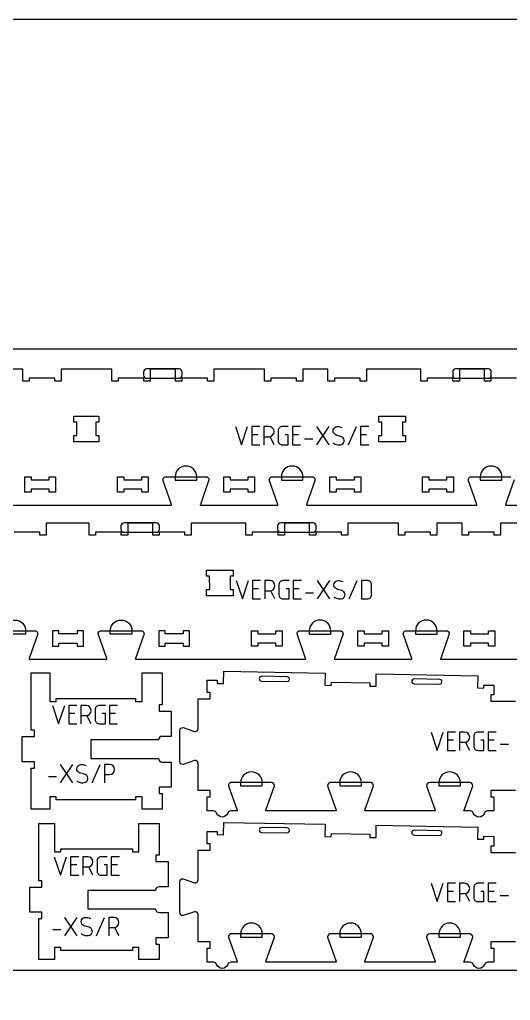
# Model space of a CAD drawing. Extents: x 0 to 4485, y 0 to 14364.
# Drawn here: x 1200 to 2165, y 9259 to 11187 of the extents above; entities that cross this region are included whole.
import ezdxf

# ---------------------------------------------------------------- set-up
doc = ezdxf.new("R2010")
doc.units = 0
for name, color, linetype in [('0_SHEET_SPRUCEPLY_2440X122', 1, 'CONTINUOUS'), ('1_ANYTOOL_1MMDEEP_LABELS_S', 2, 'CONTINUOUS'), ('3_ANYTOOL_CUTTHROUGH_INSID', 4, 'CONTINUOUS'), ('4_ANYTOOL_CUTTHROUGH_OUTSI', 5, 'CONTINUOUS'), ('5_ANYTOOL_HALF_MILL_9MM_IN', 3, 'CONTINUOUS'), ('DONOTCUT', 7, 'CONTINUOUS')]:
    doc.layers.add(name, color=color, linetype=linetype)

msp = doc.modelspace()

# ---------------------------------------------------------------- linework, layer by layer
at = {"layer": '0_SHEET_SPRUCEPLY_2440X122'}
msp.add_lwpolyline([(371.7, 10538.9), (371.7, 9318.9), (2811.7, 9318.9), (2811.7, 10538.9)], close=True, dxfattribs=at)
at = {"layer": '1_ANYTOOL_1MMDEEP_LABELS_S', "color": 2}
for points in [[(1624.3, 10387.1), (1636.3, 10351.1), (1648.3, 10387.1)], [(1672.3, 10387.1), (1656.3, 10387.1), (1656.3, 10351.1), (1672.3, 10351.1)], [(1668.3, 10371.1), (1656.3, 10371.1)], [(1752.3, 10387.1), (1736.3, 10387.1), (1736.3, 10351.1), (1752.3, 10351.1)], [(1748.3, 10371.1), (1736.3, 10371.1)], [(1784.3, 10351.1), (1808.3, 10387.1)], [(1808.3, 10351.1), (1784.3, 10387.1)], [(1846.3, 10351.1), (1862.3, 10387.1)], [(1886.3, 10387.1), (1870.3, 10387.1), (1870.3, 10351.1), (1886.3, 10351.1)], [(1882.3, 10371.1), (1870.3, 10371.1)], [(1700.3, 10351.1), (1692.3, 10367.2)], [(1760.3, 10363.1), (1776.3, 10363.1)], [(1625.9, 10084.3), (1637.9, 10048.3), (1649.9, 10084.3)], [(1673.9, 10084.3), (1657.9, 10084.3), (1657.9, 10048.3), (1673.9, 10048.3)], [(1753.9, 10084.3), (1737.9, 10084.3), (1737.9, 10048.3), (1753.9, 10048.3)], [(1809.9, 10048.3), (1785.9, 10084.3)], [(1785.9, 10048.3), (1809.9, 10084.3)], [(1847.9, 10048.3), (1863.9, 10084.3)], [(1669.9, 10068.3), (1657.9, 10068.3)], [(1701.9, 10048.3), (1693.8, 10064.5)], [(1749.9, 10068.3), (1737.9, 10068.3)], [(1761.9, 10060.3), (1777.9, 10060.3)], [(1264.5, 9839), (1276.5, 9803), (1288.5, 9839)], [(1312.5, 9839), (1296.5, 9839), (1296.5, 9803), (1312.5, 9803)], [(1392.5, 9839), (1376.5, 9839), (1376.5, 9803), (1392.5, 9803)], [(1308.5, 9823), (1296.5, 9823)], [(1340.5, 9803), (1332.4, 9819.2)], [(1388.5, 9823), (1376.5, 9823)], [(2009, 9786.6), (2021, 9750.6), (2033, 9786.6)], [(2057, 9786.6), (2041, 9786.6), (2041, 9750.6), (2057, 9750.6)], [(2137, 9786.6), (2121, 9786.6), (2121, 9750.6), (2137, 9750.6)], [(2053, 9770.6), (2041, 9770.6)], [(2085, 9750.6), (2076.9, 9766.8)], [(2133, 9770.6), (2121, 9770.6)], [(2145, 9762.6), (2161, 9762.6)], [(1304.5, 9687), (1280.5, 9723)], [(1280.5, 9687), (1304.5, 9723)], [(1342.5, 9687), (1358.5, 9723)], [(1256.5, 9699), (1272.5, 9699)], [(1268.1, 9541.4), (1280.1, 9505.4), (1292.1, 9541.4)], [(1316.1, 9541.4), (1300.1, 9541.4), (1300.1, 9505.4), (1316.1, 9505.4)], [(1312.1, 9525.4), (1300.1, 9525.4)], [(1396.1, 9541.4), (1380.1, 9541.4), (1380.1, 9505.4), (1396.1, 9505.4)], [(1392.1, 9525.4), (1380.1, 9525.4)], [(1344.1, 9505.4), (1336, 9521.6)], [(2009, 9489.3), (2021, 9453.3), (2033, 9489.3)], [(2057, 9489.3), (2041, 9489.3), (2041, 9453.3), (2057, 9453.3)], [(2137, 9489.3), (2121, 9489.3), (2121, 9453.3), (2137, 9453.3)], [(2053, 9473.3), (2041, 9473.3)], [(2085, 9453.3), (2076.9, 9469.5)], [(2133, 9473.3), (2121, 9473.3)], [(2145, 9465.3), (2161, 9465.3)], [(1313.1, 9386.4), (1289.1, 9422.4)], [(1289.1, 9386.4), (1313.1, 9422.4)], [(1351.1, 9386.4), (1367.1, 9422.4)], [(1265.1, 9398.4), (1281.1, 9398.4)], [(1395.1, 9386.4), (1387, 9402.6)]]:
    msp.add_lwpolyline(points, dxfattribs=at)
for points in [[(1680.3, 10367.1), (1690.3, 10367.1, 1), (1690.3, 10387.1), (1680.3, 10387.1), (1680.3, 10351.1)], [(1728.3, 10387.1), (1716.3, 10387.1, 0.414214), (1708.3, 10379.1), (1708.3, 10359.1, 0.414214), (1716.3, 10351.1), (1728.3, 10351.1), (1728.3, 10371.1), (1722.3, 10371.1)], [(1816.3, 10355.1, 0.136555), (1825.6, 10351.2, 0.071716), (1830.8, 10351.3, 0.133522), (1835.4, 10353.4, 0.344001), (1837.4, 10362.8, 0.153745), (1833.9, 10366.5, 0.071568), (1829.2, 10368.4, -0.00912), (1824.1, 10369.6, -0.090615), (1819.5, 10371.8, -0.340346), (1816.7, 10381.2, -0.284273), (1824.4, 10387.1, -0.092596), (1829.4, 10386.6, -0.017533), (1834.3, 10385.1)], [(1681.9, 10064.3), (1691.9, 10064.3, 1), (1691.9, 10084.3), (1681.9, 10084.3), (1681.9, 10048.3)], [(1729.9, 10084.3), (1717.9, 10084.3, 0.414214), (1709.9, 10076.3), (1709.9, 10056.3, 0.414214), (1717.9, 10048.3), (1729.9, 10048.3), (1729.9, 10068.3), (1723.9, 10068.3)], [(1817.9, 10052.3, 0.136555), (1827.2, 10048.5, 0.071716), (1832.3, 10048.6, 0.133522), (1837, 10050.7, 0.344001), (1839, 10060.1, 0.153745), (1835.5, 10063.8, 0.071568), (1830.8, 10065.6, -0.00912), (1825.7, 10066.9, -0.090615), (1821.1, 10069.1, -0.340346), (1818.3, 10078.5, -0.284273), (1826, 10084.3, -0.092596), (1831, 10083.9, -0.017533), (1835.9, 10082.3)], [(1320.5, 9819), (1330.5, 9819, 1), (1330.5, 9839), (1320.5, 9839), (1320.5, 9803)], [(1368.5, 9839), (1356.5, 9839, 0.414214), (1348.5, 9831), (1348.5, 9811, 0.414214), (1356.5, 9803), (1368.5, 9803), (1368.5, 9823), (1362.5, 9823)], [(2065, 9766.6), (2075, 9766.6, 1), (2075, 9786.6), (2065, 9786.6), (2065, 9750.6)], [(2113, 9786.6), (2101, 9786.6, 0.414214), (2093, 9778.6), (2093, 9758.6, 0.414214), (2101, 9750.6), (2113, 9750.6), (2113, 9770.6), (2107, 9770.6)], [(1312.5, 9691, 0.136555), (1321.7, 9687.1, 0.071716), (1326.9, 9687.2, 0.133522), (1331.5, 9689.4, 0.344001), (1333.5, 9698.8, 0.153745), (1330.1, 9702.5, 0.071568), (1325.3, 9704.3, -0.00912), (1320.2, 9705.6, -0.090615), (1315.6, 9707.8, -0.340346), (1312.8, 9717.2, -0.284273), (1320.5, 9723, -0.092596), (1325.5, 9722.6, -0.017533), (1330.5, 9721)], [(1366.5, 9703), (1376.5, 9703, 1), (1376.5, 9723), (1366.5, 9723), (1366.5, 9687)], [(1324.1, 9521.4), (1334.1, 9521.4, 1), (1334.1, 9541.4), (1324.1, 9541.4), (1324.1, 9505.4)], [(1372.1, 9541.4), (1360.1, 9541.4, 0.414214), (1352.1, 9533.4), (1352.1, 9513.4, 0.414214), (1360.1, 9505.4), (1372.1, 9505.4), (1372.1, 9525.4), (1366.1, 9525.4)], [(2065, 9469.3), (2075, 9469.3, 1), (2075, 9489.3), (2065, 9489.3), (2065, 9453.3)], [(2113, 9489.3), (2101, 9489.3, 0.414214), (2093, 9481.3), (2093, 9461.3, 0.414214), (2101, 9453.3), (2113, 9453.3), (2113, 9473.3), (2107, 9473.3)], [(1321.1, 9390.4, 0.136555), (1330.4, 9386.6, 0.071716), (1335.5, 9386.7, 0.133522), (1340.1, 9388.8, 0.344001), (1342.2, 9398.2, 0.153745), (1338.7, 9401.9, 0.071568), (1334, 9403.7, -0.00912), (1328.8, 9405, -0.090615), (1324.3, 9407.2, -0.340346), (1321.5, 9416.6, -0.284273), (1329.2, 9422.4, -0.092596), (1334.2, 9422, -0.017533), (1339.1, 9420.4)], [(1375.1, 9402.4), (1385.1, 9402.4, 1), (1385.1, 9422.4), (1375.1, 9422.4), (1375.1, 9386.4)]]:
    msp.add_lwpolyline(points, format="xyb", dxfattribs=at)
msp.add_lwpolyline([(1883.9, 10084.3), (1871.9, 10084.3), (1871.9, 10048.3), (1883.9, 10048.3, 0.414214), (1891.9, 10056.3), (1891.9, 10076.3, 0.414214)], format="xyb", close=True, dxfattribs=at)
at = {"layer": '3_ANYTOOL_CUTTHROUGH_INSID'}
for points in [[(1355.6, 10357), (1306.3, 10357), (1306.3, 10369.5), (1312.3, 10369.5), (1312.2, 10396), (1306.2, 10396), (1306.2, 10407.5), (1355.9, 10407.5), (1355.9, 10396), (1349.9, 10396), (1349.9, 10369.5), (1355.9, 10369.5), (1355.9, 10357)], [(1958.6, 10357), (1906.4, 10357), (1906.4, 10369.5), (1912.4, 10369.5), (1912.3, 10396), (1906.3, 10396), (1906.3, 10407.5), (1958.9, 10407.5), (1958.9, 10396), (1952.9, 10396), (1952.9, 10369.5), (1958.9, 10369.5), (1958.9, 10357)], [(1258, 10264), (1222.5, 10264), (1222.5, 10258), (1210, 10258), (1210, 10288.5), (1222.5, 10288.5), (1222.5, 10282.5), (1258, 10282.5), (1258, 10288.5), (1270.5, 10288.5), (1270.5, 10258), (1258, 10258)], [(1440.3, 10264), (1404.8, 10264), (1404.8, 10258), (1392.3, 10258), (1392.3, 10288.5), (1404.8, 10288.5), (1404.8, 10282.5), (1440.3, 10282.5), (1440.3, 10288.5), (1452.8, 10288.5), (1452.8, 10258), (1440.3, 10258)], [(1649.2, 10264), (1613.7, 10264), (1613.7, 10258), (1601.2, 10258), (1601.2, 10288.5), (1613.7, 10288.5), (1613.7, 10282.5), (1649.2, 10282.5), (1649.2, 10288.5), (1661.7, 10288.5), (1661.7, 10258), (1649.2, 10258)], [(1858.1, 10264), (1822.6, 10264), (1822.6, 10258), (1810.1, 10258), (1810.1, 10288.5), (1822.6, 10288.5), (1822.6, 10282.5), (1858.1, 10282.5), (1858.1, 10288.5), (1870.6, 10288.5), (1870.6, 10258), (1858.1, 10258)], [(2040.3, 10264), (2004.8, 10264), (2004.8, 10258), (1992.3, 10258), (1992.3, 10288.5), (2004.8, 10288.5), (2004.8, 10282.5), (2040.3, 10282.5), (2040.3, 10288.5), (2052.8, 10288.5), (2052.8, 10258), (2040.3, 10258)], [(1573.7, 10066.8), (1573.6, 10093.3), (1567.6, 10093.3), (1567.6, 10104.8), (1619.6, 10104.8), (1619.6, 10093.3), (1613.6, 10093.3), (1613.6, 10066.8), (1619.6, 10066.8), (1619.6, 10054.3), (1567.7, 10054.3), (1567.7, 10066.8)], [(1277.3, 9961.3), (1312.8, 9961.3), (1312.8, 9955.3), (1325.3, 9955.3), (1325.3, 9985.8), (1312.8, 9985.8), (1312.8, 9979.8), (1277.3, 9979.8), (1277.3, 9985.8), (1264.8, 9985.8), (1264.8, 9955.3), (1277.3, 9955.3)], [(1486.2, 9961.3), (1521.7, 9961.3), (1521.7, 9955.3), (1534.2, 9955.3), (1534.2, 9985.8), (1521.7, 9985.8), (1521.7, 9979.8), (1486.2, 9979.8), (1486.2, 9985.8), (1473.7, 9985.8), (1473.7, 9955.3), (1486.2, 9955.3)], [(1703.9, 9961.3), (1668.4, 9961.3), (1668.4, 9955.3), (1655.9, 9955.3), (1655.9, 9985.8), (1668.4, 9985.8), (1668.4, 9979.8), (1703.9, 9979.8), (1703.9, 9985.8), (1716.4, 9985.8), (1716.4, 9955.3), (1703.9, 9955.3)], [(1912.8, 9961.3), (1877.3, 9961.3), (1877.3, 9955.3), (1864.8, 9955.3), (1864.8, 9985.8), (1877.3, 9985.8), (1877.3, 9979.8), (1912.8, 9979.8), (1912.8, 9985.8), (1925.3, 9985.8), (1925.3, 9955.3), (1912.8, 9955.3)], [(2121.7, 9961.3), (2086.2, 9961.3), (2086.2, 9955.3), (2073.7, 9955.3), (2073.7, 9985.8), (2086.2, 9985.8), (2086.2, 9979.8), (2121.7, 9979.8), (2121.7, 9985.8), (2134.2, 9985.8), (2134.2, 9955.3), (2121.7, 9955.3)]]:
    msp.add_lwpolyline(points, close=True, dxfattribs=at)
for points in [[(1725.8, 9895.4), (1675.8, 9896.3, 1), (1675.7, 9886.8), (1725.6, 9885.9, 1)], [(2025.8, 9890.2), (1975.8, 9891, 1), (1975.6, 9881.5), (2025.6, 9880.7, 1)], [(1725.8, 9598.1), (1675.8, 9598.9, 1), (1675.7, 9589.4), (1725.6, 9588.6, 1)], [(2025.8, 9592.8), (1975.8, 9593.7, 1), (1975.6, 9584.2), (2025.6, 9583.3, 1)]]:
    msp.add_lwpolyline(points, format="xyb", close=True, dxfattribs=at)
at = {"layer": '4_ANYTOOL_CUTTHROUGH_OUTSI'}
for points in [[(2177.1, 10482), (2126.6, 10482), (2126.6, 10476), (2114.1, 10476), (2114.1, 10476.2), (2114.1, 10500), (2064.6, 10500), (2064.6, 10476.2), (2064.6, 10476), (2052.1, 10476), (2052.1, 10482), (2001.6, 10482), (2001.6, 10476), (1989.1, 10476), (1989.1, 10476.2), (1989.1, 10500), (1931.3, 10500), (1881.8, 10500), (1881.8, 10476.2), (1881.8, 10476), (1869.3, 10476), (1869.3, 10476.2), (1869.3, 10482), (1818.8, 10482), (1818.8, 10476.2), (1818.8, 10476), (1806.3, 10476), (1806.3, 10476.2), (1806.3, 10500), (1756.8, 10500), (1756.8, 10476), (1744.3, 10476), (1744.3, 10476.2), (1744.3, 10482), (1693.8, 10482), (1693.8, 10476), (1681.3, 10476), (1681.3, 10476.2), (1681.3, 10500), (1581.8, 10500), (1581.8, 10476.2), (1581.8, 10476), (1569.3, 10476), (1569.3, 10482), (1518.8, 10482), (1518.8, 10476), (1506.3, 10476), (1506.3, 10476.2), (1506.3, 10500), (1456.8, 10500), (1456.8, 10476), (1444.3, 10476), (1444.3, 10482), (1393.8, 10482), (1393.8, 10476.2), (1393.8, 10476), (1381.3, 10476), (1381.3, 10476.2), (1381.3, 10500), (1281.7, 10500), (1281.7, 10476.2), (1281.7, 10476), (1269.2, 10476), (1269.2, 10482), (1218.7, 10482), (1218.7, 10476.2), (1218.7, 10476), (1206.2, 10476), (1206.2, 10476.2), (1206.2, 10500), (1156.7, 10500)], [(2195, 10197.3), (2145.5, 10197.3), (2145.5, 10173.5), (2145.5, 10173.3), (2133, 10173.3), (2133, 10173.5), (2133, 10179.3), (2082.5, 10179.3), (2082.5, 10173.3), (2070, 10173.3), (2070, 10173.5), (2070, 10197.3), (2020.5, 10197.3), (2020.5, 10173.5), (2020.5, 10173.3), (2008, 10173.3), (2008, 10173.5), (2008, 10179.3), (1957.5, 10179.3), (1957.5, 10173.3), (1945, 10173.3), (1945, 10173.5), (1945, 10197.3), (1845.5, 10197.3), (1845.5, 10173.3), (1833, 10173.3), (1833, 10179.3), (1782.5, 10179.3), (1782.5, 10173.3), (1770, 10173.3), (1770, 10173.5), (1770, 10197.3), (1720.5, 10197.3), (1720.5, 10173.5), (1720.5, 10173.3), (1708, 10173.3), (1708, 10179.3), (1657.5, 10179.3), (1657.5, 10173.3), (1645, 10173.3), (1645, 10173.5), (1645, 10197.3), (1595.2, 10197.3), (1537.4, 10197.3), (1537.4, 10173.5), (1537.4, 10173.3), (1524.9, 10173.3), (1524.9, 10179.3), (1474.4, 10179.3), (1474.4, 10173.5), (1474.4, 10173.3), (1461.9, 10173.3), (1461.9, 10173.5), (1461.9, 10197.3), (1412.4, 10197.3), (1412.4, 10173.3), (1399.9, 10173.3), (1399.9, 10179.3), (1349.4, 10179.3), (1349.4, 10173.5), (1349.4, 10173.3), (1336.9, 10173.3), (1336.9, 10173.5), (1336.9, 10197.3), (1252.4, 10197.3), (1252.4, 10173.5), (1252.4, 10173.3), (1239.9, 10173.3), (1239.9, 10179.3), (1189.4, 10179.3)]]:
    msp.add_lwpolyline(points, dxfattribs=at)
for points in [[(1163.9, 10232.5), (1331.2, 10232.5), (1498.8, 10232.5), (1498.8, 10232.5, 0.061485), (1498.6, 10233.9), (1481.7, 10282.1), (1481.7, 10282.2), (1481.7, 10282.2), (1481.7, 10282.2, -0.414214), (1488, 10288.5), (1566, 10288.5), (1566.1, 10288.5), (1566.3, 10288.5), (1566.4, 10288.5), (1566.6, 10288.4), (1566.7, 10288.4), (1566.9, 10288.4), (1567, 10288.4), (1567.2, 10288.4), (1567.3, 10288.3), (1567.5, 10288.3), (1567.6, 10288.3), (1567.8, 10288.2), (1567.9, 10288.2), (1568.1, 10288.1), (1568.2, 10288.1), (1568.3, 10288), (1568.5, 10287.9), (1568.6, 10287.9), (1568.8, 10287.8), (1568.9, 10287.7), (1569, 10287.7), (1569.2, 10287.6), (1569.3, 10287.5), (1569.4, 10287.4), (1569.6, 10287.3), (1569.7, 10287.2), (1569.8, 10287.1), (1569.9, 10287.1), (1570, 10287), (1570.2, 10286.9), (1570.3, 10286.8), (1570.4, 10286.6, -0.198912), (1572.2, 10282.2), (1572.2, 10282.2), (1572.2, 10282.1), (1555.3, 10233.9), (1555.3, 10233.9, 0.061485), (1555.1, 10232.5), (1707.8, 10232.5, 0.061485), (1707.5, 10233.9), (1690.6, 10282.1), (1690.6, 10282.2), (1690.6, 10282.2), (1690.6, 10282.2, -0.414214), (1696.9, 10288.5), (1774.9, 10288.5), (1775, 10288.5), (1775.2, 10288.5), (1775.3, 10288.5), (1775.5, 10288.4), (1775.6, 10288.4), (1775.8, 10288.4), (1775.9, 10288.4), (1776.1, 10288.4), (1776.2, 10288.3), (1776.4, 10288.3), (1776.5, 10288.3), (1776.7, 10288.2), (1776.8, 10288.2), (1777, 10288.1), (1777.1, 10288.1), (1777.3, 10288), (1777.4, 10287.9), (1777.5, 10287.9), (1777.7, 10287.8), (1777.8, 10287.7), (1777.9, 10287.7), (1778.1, 10287.6), (1778.2, 10287.5), (1778.3, 10287.4), (1778.5, 10287.3), (1778.6, 10287.2), (1778.7, 10287.1), (1778.8, 10287.1), (1778.9, 10287), (1779.1, 10286.9), (1779.2, 10286.8), (1779.3, 10286.6, -0.198912), (1781.1, 10282.2), (1781.1, 10282.2), (1781.1, 10282.1), (1764.2, 10233.9), (1764.2, 10233.9, 0.061485), (1764, 10232.5), (1931.3, 10232.5), (2098.9, 10232.5), (2098.9, 10232.5, 0.061485), (2098.7, 10233.9), (2081.8, 10282.1), (2081.8, 10282.2), (2081.8, 10282.2), (2081.8, 10282.2, -0.414214), (2088, 10288.5), (2166, 10288.5)], [(2172.3, 10282.1), (2155.4, 10233.9), (2155.4, 10233.9, 0.061485), (2155.1, 10232.5), (2307.8, 10232.5, 0.061485)], [(1151.6, 9985.8), (1229.6, 9985.8, -0.414214), (1235.8, 9979.5), (1235.8, 9979.5), (1235.8, 9979.4), (1218.9, 9931.2), (1218.9, 9931.2, 0.061485), (1218.7, 9929.8), (1371.4, 9929.8, 0.061485), (1371.1, 9931.2), (1354.2, 9979.4), (1354.2, 9979.5), (1354.2, 9979.5), (1354.2, 9979.5, -0.198912), (1356, 9983.9), (1356.2, 9984), (1356.3, 9984.1), (1356.4, 9984.2), (1356.5, 9984.3), (1356.6, 9984.4), (1356.7, 9984.5), (1356.9, 9984.6), (1357, 9984.7), (1357.1, 9984.8), (1357.2, 9984.9), (1357.4, 9984.9), (1357.5, 9985), (1357.6, 9985.1), (1357.8, 9985.2), (1357.9, 9985.2), (1358.1, 9985.3), (1358.2, 9985.3), (1358.4, 9985.4), (1358.5, 9985.4), (1358.7, 9985.5), (1358.8, 9985.5), (1359, 9985.6), (1359.1, 9985.6), (1359.3, 9985.6), (1359.4, 9985.7), (1359.6, 9985.7), (1359.7, 9985.7), (1359.9, 9985.7), (1360, 9985.7), (1360.2, 9985.8), (1360.3, 9985.8), (1360.5, 9985.8), (1438.5, 9985.8, -0.414214), (1444.7, 9979.5), (1444.7, 9979.5), (1444.7, 9979.4), (1427.8, 9931.2), (1427.8, 9931.2, 0.061485), (1427.6, 9929.8), (1594.9, 9929.8), (1595.2, 9929.8), (1762.5, 9929.8), (1762.5, 9929.8, 0.061485), (1762.3, 9931.2), (1745.4, 9979.4), (1745.4, 9979.5), (1745.4, 9979.5), (1745.4, 9979.5, -0.414214), (1751.6, 9985.8), (1829.6, 9985.8), (1829.8, 9985.8), (1829.9, 9985.8), (1830.1, 9985.7), (1830.2, 9985.7), (1830.4, 9985.7), (1830.5, 9985.7), (1830.7, 9985.7), (1830.9, 9985.6), (1831, 9985.6), (1831.2, 9985.6), (1831.3, 9985.5), (1831.5, 9985.5), (1831.6, 9985.4), (1831.7, 9985.4), (1831.9, 9985.3), (1832, 9985.3), (1832.2, 9985.2), (1832.3, 9985.2), (1832.5, 9985.1), (1832.6, 9985), (1832.7, 9984.9), (1832.9, 9984.9), (1833, 9984.8), (1833.1, 9984.7), (1833.3, 9984.6), (1833.4, 9984.5), (1833.5, 9984.4), (1833.6, 9984.3), (1833.7, 9984.2), (1833.8, 9984.1), (1834, 9984), (1834.1, 9983.9, -0.198912), (1835.9, 9979.5), (1835.9, 9979.5), (1835.9, 9979.4), (1819, 9931.2), (1819, 9931.2, 0.061485), (1818.8, 9929.8), (1971.4, 9929.8, 0.061485), (1971.2, 9931.2), (1954.3, 9979.4), (1954.3, 9979.5), (1954.3, 9979.5), (1954.3, 9979.5, -0.414214), (1960.6, 9985.8), (2038.6, 9985.8), (2038.7, 9985.8), (2038.9, 9985.8), (2039, 9985.7), (2039.2, 9985.7), (2039.3, 9985.7), (2039.5, 9985.7), (2039.6, 9985.7), (2039.8, 9985.6), (2039.9, 9985.6), (2040.1, 9985.6), (2040.2, 9985.5), (2040.4, 9985.5), (2040.5, 9985.4), (2040.7, 9985.4), (2040.8, 9985.3), (2040.9, 9985.3), (2041.1, 9985.2), (2041.2, 9985.2), (2041.4, 9985.1), (2041.5, 9985), (2041.6, 9984.9), (2041.8, 9984.9), (2041.9, 9984.8), (2042, 9984.7), (2042.2, 9984.6), (2042.3, 9984.5), (2042.4, 9984.4), (2042.5, 9984.3), (2042.6, 9984.2), (2042.8, 9984.1), (2042.9, 9984), (2043, 9983.9, -0.198912), (2044.8, 9979.5), (2044.8, 9979.5), (2044.8, 9979.4), (2027.9, 9931.2), (2027.9, 9931.2, 0.061485), (2027.7, 9929.8), (2195, 9929.8)], [(2174.9, 9671.5), (2126.4, 9671.5), (2126.4, 9671.2), (2126.4, 9659.2), (2126.4, 9659), (2132.4, 9659), (2132.4, 9631.5), (2120, 9631.5), (2120, 9631.5, 0.317837), (2114.1, 9627.3, -0.317837), (2103, 9619.5, -0.317837), (2091.9, 9627.3, 0.317837), (2086, 9631.5), (2073.6, 9631.5, -0.061485), (2073.9, 9632.8), (2090.8, 9681.1), (2090.8, 9681.2), (2090.8, 9681.2), (2090.8, 9681.2, 0.198912), (2088.9, 9685.6), (2088.8, 9685.7), (2088.7, 9685.8), (2088.6, 9685.9), (2088.5, 9686), (2088.4, 9686.1), (2088.2, 9686.2), (2088.1, 9686.3), (2088, 9686.4), (2087.9, 9686.5), (2087.7, 9686.6), (2087.6, 9686.6), (2087.5, 9686.7), (2087.3, 9686.8), (2087.2, 9686.9), (2087.1, 9686.9), (2086.9, 9687), (2086.8, 9687), (2086.6, 9687.1), (2086.5, 9687.1), (2086.3, 9687.2), (2086.2, 9687.2), (2086, 9687.3), (2085.9, 9687.3), (2085.7, 9687.3), (2085.6, 9687.4), (2085.4, 9687.4), (2085.3, 9687.4), (2085.1, 9687.4), (2085, 9687.4), (2084.8, 9687.5), (2084.7, 9687.5), (2084.5, 9687.5), (2006.5, 9687.5, 0.414214), (2000.3, 9681.2), (2000.3, 9681.2), (2000.3, 9681.1), (2017.2, 9632.8), (2017.2, 9632.8, -0.061485), (2017.4, 9631.5), (1878.7, 9631.5, -0.061485), (1879, 9632.8), (1895.9, 9681.1), (1895.9, 9681.2), (1895.9, 9681.2), (1895.9, 9681.2, 0.198912), (1894, 9685.6), (1893.9, 9685.7), (1893.8, 9685.8), (1893.7, 9685.9), (1893.6, 9686), (1893.5, 9686.1), (1893.3, 9686.2), (1893.2, 9686.3), (1893.1, 9686.4), (1893, 9686.5), (1892.8, 9686.6), (1892.7, 9686.6), (1892.6, 9686.7), (1892.4, 9686.8), (1892.3, 9686.9), (1892.2, 9686.9), (1892, 9687), (1891.9, 9687), (1891.7, 9687.1), (1891.6, 9687.1), (1891.4, 9687.2), (1891.3, 9687.2), (1891.1, 9687.3), (1891, 9687.3), (1890.8, 9687.3), (1890.7, 9687.4), (1890.5, 9687.4), (1890.4, 9687.4), (1890.2, 9687.4), (1890.1, 9687.4), (1889.9, 9687.5), (1889.8, 9687.5), (1889.6, 9687.5), (1811.6, 9687.5), (1811.5, 9687.5), (1811.3, 9687.5), (1811.2, 9687.4), (1811, 9687.4), (1810.9, 9687.4), (1810.7, 9687.4), (1810.6, 9687.4), (1810.4, 9687.3), (1810.3, 9687.3), (1810.1, 9687.3), (1810, 9687.2), (1809.8, 9687.2), (1809.7, 9687.1), (1809.5, 9687.1), (1809.4, 9687), (1809.2, 9687), (1809.1, 9686.9), (1808.9, 9686.9), (1808.8, 9686.8), (1808.7, 9686.7), (1808.5, 9686.6), (1808.4, 9686.6), (1808.3, 9686.5), (1808.1, 9686.4), (1808, 9686.3), (1807.9, 9686.2), (1807.8, 9686.1), (1807.6, 9686), (1807.5, 9685.9), (1807.4, 9685.8), (1807.3, 9685.7), (1807.2, 9685.6, 0.198912), (1805.4, 9681.2), (1805.4, 9681.2), (1805.4, 9681.1), (1822.3, 9632.8), (1822.3, 9632.8, -0.061485), (1822.5, 9631.5), (1683.8, 9631.5, -0.061485), (1684.1, 9632.8), (1701, 9681.1), (1701, 9681.2), (1701, 9681.2), (1701, 9681.2, 0.414214), (1694.7, 9687.5), (1616.7, 9687.5), (1616.6, 9687.5), (1616.4, 9687.5), (1616.3, 9687.4), (1616.1, 9687.4), (1616, 9687.4), (1615.8, 9687.4), (1615.7, 9687.4), (1615.5, 9687.3), (1615.4, 9687.3), (1615.2, 9687.3), (1615.1, 9687.2), (1614.9, 9687.2), (1614.8, 9687.1), (1614.6, 9687.1), (1614.5, 9687), (1614.3, 9687), (1614.2, 9686.9), (1614, 9686.9), (1613.9, 9686.8), (1613.8, 9686.7), (1613.6, 9686.6), (1613.5, 9686.6), (1613.4, 9686.5), (1613.2, 9686.4), (1613.1, 9686.3), (1613, 9686.2), (1612.9, 9686.1), (1612.7, 9686), (1612.6, 9685.9), (1612.5, 9685.8), (1612.4, 9685.7), (1612.3, 9685.6, 0.198912), (1610.5, 9681.2), (1610.5, 9681.2), (1610.5, 9681.1), (1627.4, 9632.8), (1627.4, 9632.8, -0.061485), (1627.6, 9631.5), (1615.2, 9631.5, 0.317837), (1609.3, 9627.3, -0.317837), (1598.2, 9619.5, -0.317837), (1587.2, 9627.3, 0.317837), (1581.3, 9631.5), (1568.9, 9631.5), (1568.9, 9659), (1574.9, 9659), (1574.9, 9671.5), (1574.6, 9671.5), (1550.9, 9671.5), (1550.9, 9724.6), (1550.9, 9724.6), (1550.9, 9724.8), (1550.9, 9725), (1550.8, 9725.1), (1550.8, 9725.3), (1550.8, 9725.5), (1550.8, 9725.6), (1550.8, 9725.8), (1550.7, 9726), (1550.7, 9726.1), (1550.6, 9726.3), (1550.6, 9726.5), (1550.5, 9726.6), (1550.5, 9726.8), (1550.4, 9726.9), (1550.4, 9727.1), (1550.3, 9727.3), (1550.2, 9727.4), (1550.1, 9727.6), (1550.1, 9727.7), (1550, 9727.9), (1549.9, 9728), (1549.8, 9728.2), (1549.7, 9728.3), (1549.6, 9728.4), (1549.5, 9728.6), (1549.4, 9728.7), (1549.3, 9728.8), (1549.1, 9728.9), (1549, 9729.1), (1548.9, 9729.2), (1548.8, 9729.3), (1548.7, 9729.4, 0.220464), (1543.6, 9730.8), (1543.6, 9730.8), (1543.6, 9730.8), (1521.5, 9723.1), (1521.5, 9723.1, -0.219504), (1516.9, 9724.4, -0.220464), (1514.9, 9728.8), (1514.9, 9789.6, -0.220464), (1516.9, 9794, -0.219504), (1521.5, 9795.3), (1543.6, 9787.6), (1543.6, 9787.6), (1543.6, 9787.6), (1543.6, 9787.6, 0.220464), (1548.7, 9789), (1548.8, 9789.1), (1548.9, 9789.2), (1549, 9789.4), (1549.1, 9789.5), (1549.3, 9789.6), (1549.4, 9789.7), (1549.5, 9789.9), (1549.6, 9790), (1549.7, 9790.1), (1549.8, 9790.3), (1549.9, 9790.4), (1550, 9790.6), (1550.1, 9790.7), (1550.1, 9790.9), (1550.2, 9791), (1550.3, 9791.2), (1550.4, 9791.3), (1550.4, 9791.5), (1550.5, 9791.6), (1550.5, 9791.8), (1550.6, 9792), (1550.6, 9792.1), (1550.7, 9792.3), (1550.7, 9792.5), (1550.8, 9792.6), (1550.8, 9792.8), (1550.8, 9793), (1550.8, 9793.1), (1550.8, 9793.3), (1550.9, 9793.5), (1550.9, 9793.6), (1550.9, 9793.8), (1550.9, 9852), (1574.9, 9852), (1574.9, 9852.2), (1574.9, 9864.2), (1574.9, 9864.5), (1568.9, 9864.5), (1568.9, 9888.6), (1588.4, 9888.3), (1588.3, 9882.5), (1588.3, 9882.3), (1588.6, 9882.3), (1600.6, 9882.1), (1600.8, 9882.1), (1600.8, 9882.3), (1601.2, 9906.1), (1800.7, 9902.6), (1800.3, 9878.8), (1800.3, 9878.6), (1800.5, 9878.6), (1812.5, 9878.4), (1812.8, 9878.4), (1812.8, 9878.6), (1812.9, 9884.4), (1888.4, 9883.1), (1888.3, 9877.3), (1888.3, 9877.1), (1888.5, 9877.1), (1900.5, 9876.8), (1900.8, 9876.8), (1900.8, 9877.1), (1901.2, 9900.8), (2100.7, 9897.4), (2100.2, 9873.6), (2100.2, 9873.4), (2100.5, 9873.4), (2112.7, 9873.1), (2112.7, 9873.4), (2112.8, 9879.1), (2132.4, 9878.8), (2132.4, 9859.5), (2126.4, 9859.5), (2126.4, 9859.2), (2126.4, 9847.2), (2126.4, 9847), (2174.9, 9847)], [(2174.9, 9374.1), (2126.4, 9374.1), (2126.4, 9373.9), (2126.4, 9361.9), (2126.4, 9361.6), (2132.4, 9361.6), (2132.4, 9334.1), (2120, 9334.1), (2120, 9334.1, 0.317837), (2114.1, 9330, -0.317837), (2103, 9322.1, -0.317837), (2091.9, 9330, 0.317837), (2086, 9334.1), (2073.6, 9334.1, -0.061485), (2073.9, 9335.5), (2090.8, 9383.8), (2090.8, 9383.8), (2090.8, 9383.9), (2090.8, 9383.9, 0.198912), (2088.9, 9388.3), (2088.8, 9388.4), (2088.7, 9388.5), (2088.6, 9388.6), (2088.5, 9388.7), (2088.4, 9388.8), (2088.2, 9388.9), (2088.1, 9389), (2088, 9389.1), (2087.9, 9389.1), (2087.7, 9389.2), (2087.6, 9389.3), (2087.5, 9389.4), (2087.3, 9389.5), (2087.2, 9389.5), (2087.1, 9389.6), (2086.9, 9389.6), (2086.8, 9389.7), (2086.6, 9389.8), (2086.5, 9389.8), (2086.3, 9389.9), (2086.2, 9389.9), (2086, 9389.9), (2085.9, 9390), (2085.7, 9390), (2085.6, 9390), (2085.4, 9390.1), (2085.3, 9390.1), (2085.1, 9390.1), (2085, 9390.1), (2084.8, 9390.1), (2084.7, 9390.1), (2084.5, 9390.1), (2006.5, 9390.1, 0.414214), (2000.3, 9383.9), (2000.3, 9383.8), (2000.3, 9383.8), (2017.2, 9335.5), (2017.2, 9335.5, -0.061485), (2017.4, 9334.1), (1878.7, 9334.1, -0.061485), (1879, 9335.5), (1895.9, 9383.8), (1895.9, 9383.8), (1895.9, 9383.9), (1895.9, 9383.9, 0.198912), (1894, 9388.3), (1893.9, 9388.4), (1893.8, 9388.5), (1893.7, 9388.6), (1893.6, 9388.7), (1893.5, 9388.8), (1893.3, 9388.9), (1893.2, 9389), (1893.1, 9389.1), (1893, 9389.1), (1892.8, 9389.2), (1892.7, 9389.3), (1892.6, 9389.4), (1892.4, 9389.5), (1892.3, 9389.5), (1892.2, 9389.6), (1892, 9389.6), (1891.9, 9389.7), (1891.7, 9389.8), (1891.6, 9389.8), (1891.4, 9389.9), (1891.3, 9389.9), (1891.1, 9389.9), (1891, 9390), (1890.8, 9390), (1890.7, 9390), (1890.5, 9390.1), (1890.4, 9390.1), (1890.2, 9390.1), (1890.1, 9390.1), (1889.9, 9390.1), (1889.8, 9390.1), (1889.6, 9390.1), (1811.6, 9390.1), (1811.5, 9390.1), (1811.3, 9390.1), (1811.2, 9390.1), (1811, 9390.1), (1810.9, 9390.1), (1810.7, 9390.1), (1810.6, 9390), (1810.4, 9390), (1810.3, 9390), (1810.1, 9389.9), (1810, 9389.9), (1809.8, 9389.9), (1809.7, 9389.8), (1809.5, 9389.8), (1809.4, 9389.7), (1809.2, 9389.6), (1809.1, 9389.6), (1808.9, 9389.5), (1808.8, 9389.5), (1808.7, 9389.4), (1808.5, 9389.3), (1808.4, 9389.2), (1808.3, 9389.1), (1808.1, 9389.1), (1808, 9389), (1807.9, 9388.9), (1807.8, 9388.8), (1807.6, 9388.7), (1807.5, 9388.6), (1807.4, 9388.5), (1807.3, 9388.4), (1807.2, 9388.3, 0.198912), (1805.4, 9383.9), (1805.4, 9383.8), (1805.4, 9383.8), (1822.3, 9335.5), (1822.3, 9335.5, -0.061485), (1822.5, 9334.1), (1683.8, 9334.1, -0.061485), (1684.1, 9335.5), (1701, 9383.8), (1701, 9383.8), (1701, 9383.9), (1701, 9383.9, 0.414214), (1694.7, 9390.1), (1616.7, 9390.1), (1616.6, 9390.1), (1616.4, 9390.1), (1616.3, 9390.1), (1616.1, 9390.1), (1616, 9390.1), (1615.8, 9390.1), (1615.7, 9390), (1615.5, 9390), (1615.4, 9390), (1615.2, 9389.9), (1615.1, 9389.9), (1614.9, 9389.9), (1614.8, 9389.8), (1614.6, 9389.8), (1614.5, 9389.7), (1614.3, 9389.6), (1614.2, 9389.6), (1614, 9389.5), (1613.9, 9389.5), (1613.8, 9389.4), (1613.6, 9389.3), (1613.5, 9389.2), (1613.4, 9389.1), (1613.2, 9389.1), (1613.1, 9389), (1613, 9388.9), (1612.9, 9388.8), (1612.7, 9388.7), (1612.6, 9388.6), (1612.5, 9388.5), (1612.4, 9388.4), (1612.3, 9388.3, 0.198912), (1610.5, 9383.9), (1610.5, 9383.8), (1610.5, 9383.8), (1627.4, 9335.5), (1627.4, 9335.5, -0.061485), (1627.6, 9334.1), (1615.2, 9334.1, 0.317837), (1609.3, 9330, -0.317837), (1598.2, 9322.1, -0.317837), (1587.2, 9330, 0.317837), (1581.3, 9334.1), (1568.9, 9334.1), (1568.9, 9361.6), (1574.9, 9361.6), (1574.9, 9374.1), (1574.6, 9374.1), (1550.9, 9374.1), (1550.9, 9427.3), (1550.9, 9427.3), (1550.9, 9427.5), (1550.9, 9427.6), (1550.8, 9427.8), (1550.8, 9428), (1550.8, 9428.1), (1550.8, 9428.3), (1550.8, 9428.5), (1550.7, 9428.6), (1550.7, 9428.8), (1550.6, 9429), (1550.6, 9429.1), (1550.5, 9429.3), (1550.5, 9429.4), (1550.4, 9429.6), (1550.4, 9429.8), (1550.3, 9429.9), (1550.2, 9430.1), (1550.1, 9430.2), (1550.1, 9430.4), (1550, 9430.5), (1549.9, 9430.7), (1549.8, 9430.8), (1549.7, 9431), (1549.6, 9431.1), (1549.5, 9431.2), (1549.4, 9431.4), (1549.3, 9431.5), (1549.1, 9431.6), (1549, 9431.7), (1548.9, 9431.8), (1548.8, 9432), (1548.7, 9432.1, 0.220464), (1543.6, 9433.5), (1543.6, 9433.5), (1543.6, 9433.4), (1521.5, 9425.8), (1521.5, 9425.8, -0.219504), (1516.9, 9427.1, -0.220464), (1514.9, 9431.5), (1514.9, 9492.3, -0.220464), (1516.9, 9496.7, -0.219504), (1521.5, 9498), (1543.6, 9490.3), (1543.6, 9490.3), (1543.6, 9490.3), (1543.6, 9490.3, 0.220464), (1548.7, 9491.7), (1548.8, 9491.8), (1548.9, 9491.9), (1549, 9492), (1549.1, 9492.1), (1549.3, 9492.3), (1549.4, 9492.4), (1549.5, 9492.5), (1549.6, 9492.7), (1549.7, 9492.8), (1549.8, 9492.9), (1549.9, 9493.1), (1550, 9493.2), (1550.1, 9493.4), (1550.1, 9493.5), (1550.2, 9493.7), (1550.3, 9493.8), (1550.4, 9494), (1550.4, 9494.1), (1550.5, 9494.3), (1550.5, 9494.5), (1550.6, 9494.6), (1550.6, 9494.8), (1550.7, 9495), (1550.7, 9495.1), (1550.8, 9495.3), (1550.8, 9495.5), (1550.8, 9495.6), (1550.8, 9495.8), (1550.8, 9496), (1550.9, 9496.1), (1550.9, 9496.3), (1550.9, 9496.5), (1550.9, 9554.6), (1574.9, 9554.6), (1574.9, 9554.9), (1574.9, 9566.9), (1574.9, 9567.1), (1568.9, 9567.1), (1568.9, 9591.3), (1588.4, 9591), (1588.3, 9585.2), (1588.3, 9585), (1588.6, 9585), (1600.6, 9584.7), (1600.8, 9584.7), (1600.8, 9585), (1601.2, 9608.7), (1800.7, 9605.3), (1800.3, 9581.5), (1800.3, 9581.3), (1800.5, 9581.3), (1812.5, 9581), (1812.8, 9581), (1812.8, 9581.3), (1812.9, 9587), (1888.4, 9585.7), (1888.3, 9580), (1888.3, 9579.7), (1888.5, 9579.7), (1900.8, 9579.5), (1900.8, 9579.8), (1901.2, 9603.5), (2100.7, 9600), (2100.2, 9576.3), (2100.2, 9576), (2100.5, 9576), (2112.7, 9575.8), (2112.8, 9581.8), (2132.4, 9581.5), (2132.4, 9562.1), (2126.4, 9562.1), (2126.4, 9561.9), (2126.4, 9549.9), (2126.4, 9549.6), (2174.9, 9549.6)]]:
    msp.add_lwpolyline(points, format="xyb", dxfattribs=at)
for points in [[(1480.3, 9778.2, 0.404147), (1473.1, 9771.2), (1340.1, 9771.2), (1340.1, 9770.9), (1340.1, 9734.9), (1340.1, 9734.7), (1473.1, 9734.7), (1473.1, 9734.7, 0.404147), (1480.3, 9727.7), (1498.1, 9727.7), (1498.1, 9678.2), (1474.1, 9678.2), (1474.1, 9677.9), (1474.1, 9665.9), (1474.1, 9665.7), (1474.3, 9665.7), (1480.1, 9665.7), (1480.1, 9635.2), (1440.6, 9635.2), (1440.6, 9658.9), (1440.6, 9659.2), (1428.1, 9659.2), (1428.1, 9653.2), (1271.6, 9653.2), (1271.6, 9659.2), (1259.1, 9659.2), (1259.1, 9658.9), (1259.1, 9635.2), (1222.9, 9635.2), (1222.9, 9715.7), (1228.9, 9715.7), (1228.9, 9715.9), (1228.9, 9727.9), (1228.9, 9728.2), (1204.9, 9728.2), (1204.9, 9777.7), (1228.9, 9777.7), (1228.9, 9777.9), (1228.9, 9789.9), (1228.9, 9790.2), (1222.9, 9790.2), (1222.9, 9902.7), (1259.1, 9902.7), (1259.1, 9846.7), (1271.6, 9846.7), (1271.6, 9852.7), (1428.1, 9852.7), (1428.1, 9846.7), (1428.3, 9846.7), (1440.3, 9846.7), (1440.6, 9846.7), (1440.6, 9902.7), (1480.1, 9902.7), (1480.1, 9840.2), (1474.1, 9840.2), (1474.1, 9839.9), (1474.1, 9827.9), (1474.1, 9827.7), (1498.1, 9827.7), (1498.1, 9778.2), (1480.3, 9778.2)], [(1474.2, 9482.5, 0.404147), (1467, 9475.5), (1334, 9475.5), (1334, 9475.2), (1334, 9439.2), (1334, 9439), (1467, 9439), (1467, 9439, 0.404147), (1474.2, 9432), (1492, 9432), (1492, 9382.5), (1468, 9382.5), (1468, 9382.2), (1468, 9370.2), (1468, 9370), (1474, 9370), (1474, 9339.5), (1434.5, 9339.5), (1434.5, 9363.2), (1434.5, 9363.5), (1422, 9363.5), (1422, 9357.5), (1280.9, 9357.5), (1280.9, 9363.5), (1268.4, 9363.5), (1268.4, 9363.2), (1268.4, 9339.5), (1237.8, 9339.5), (1237.8, 9420), (1243.8, 9420), (1243.8, 9420.2), (1243.8, 9432.2), (1243.8, 9432.5), (1219.8, 9432.5), (1219.8, 9482), (1243.8, 9482), (1243.8, 9482.2), (1243.8, 9494.2), (1243.8, 9494.5), (1237.8, 9494.5), (1237.8, 9607), (1268.4, 9607), (1268.4, 9551.2), (1268.4, 9551), (1280.9, 9551), (1280.9, 9557), (1422, 9557), (1422, 9551), (1422.2, 9551), (1434.2, 9551), (1434.5, 9551), (1434.5, 9551.2), (1434.5, 9607), (1474, 9607), (1474, 9544.5), (1468, 9544.5), (1468, 9544.2), (1468, 9532.2), (1468, 9532), (1492, 9532), (1492, 9482.5), (1474.2, 9482.5)]]:
    msp.add_lwpolyline(points, format="xyb", close=True, dxfattribs=at)
at = {"layer": '5_ANYTOOL_HALF_MILL_9MM_IN'}
for points in [[(1449.7, 10500.5, 0.414214), (1443.7, 10494.5), (1443.7, 10488, 0.414214), (1449.7, 10482), (1513.4, 10482, 0.414214), (1519.4, 10488), (1519.4, 10494.5, 0.414214), (1513.4, 10500.5)], [(2057.5, 10500.5, 0.414214), (2051.5, 10494.5), (2051.5, 10488, 0.414214), (2057.5, 10482), (2121.3, 10482, 0.414214), (2127.3, 10488), (2127.3, 10494.5, 0.414214), (2121.3, 10500.5)], [(1548.2, 10288.2, 1), (1505.7, 10288.2), (1505.7, 10288), (1505.7, 10282), (1548.2, 10282), (1548.2, 10288), (1548.2, 10288.2)], [(1757.1, 10288.2, 1), (1714.6, 10288.2), (1714.6, 10288), (1714.6, 10282), (1757.1, 10282), (1757.1, 10288), (1757.1, 10288.2)], [(2148.3, 10288.2, 1), (2105.8, 10288.2), (2105.8, 10288), (2105.8, 10282), (2148.3, 10282), (2148.3, 10288), (2148.3, 10288.2)], [(1405.2, 10197.8, 0.414214), (1399.2, 10191.8), (1399.2, 10185.3, 0.414214), (1405.2, 10179.3), (1469, 10179.3, 0.414214), (1475, 10185.3), (1475, 10191.8, 0.414214), (1469, 10197.8)], [(1713.3, 10197.8, 0.414214), (1707.3, 10191.8), (1707.3, 10185.3, 0.414214), (1713.3, 10179.3), (1777.1, 10179.3, 0.414214), (1783.1, 10185.3), (1783.1, 10191.8, 0.414214), (1777.1, 10197.8)], [(1169.3, 9985.5, -1), (1211.8, 9985.5), (1211.8, 9985.3), (1211.8, 9979.3), (1169.3, 9979.3), (1169.3, 9985.3), (1169.3, 9985.5)], [(1378.2, 9985.5, -1), (1420.7, 9985.5), (1420.7, 9985.3), (1420.7, 9979.3), (1378.2, 9979.3), (1378.2, 9985.3), (1378.2, 9985.5)], [(1811.9, 9985.5, 1), (1769.4, 9985.5), (1769.4, 9985.3), (1769.4, 9979.3), (1811.9, 9979.3), (1811.9, 9985.3), (1811.9, 9985.5)], [(2020.8, 9985.5, 1), (1978.3, 9985.5), (1978.3, 9985.3), (1978.3, 9979.3), (2020.8, 9979.3), (2020.8, 9985.3), (2020.8, 9985.5)], [(1677, 9687.2, 1), (1634.5, 9687.2), (1634.5, 9687), (1634.5, 9681), (1677, 9681), (1677, 9687), (1677, 9687.2)], [(1871.9, 9687.2, 1), (1829.4, 9687.2), (1829.4, 9687), (1829.4, 9681), (1871.9, 9681), (1871.9, 9687), (1871.9, 9687.2)], [(2066.8, 9687.2, 1), (2024.3, 9687.2), (2024.3, 9687), (2024.3, 9681), (2066.8, 9681), (2066.8, 9687), (2066.8, 9687.2)], [(1677, 9389.9, 1), (1634.5, 9389.9), (1634.5, 9389.6), (1634.5, 9383.6), (1677, 9383.6), (1677, 9389.6), (1677, 9389.9)], [(1871.9, 9389.9, 1), (1829.4, 9389.9), (1829.4, 9389.6), (1829.4, 9383.6), (1871.9, 9383.6), (1871.9, 9389.6), (1871.9, 9389.9)], [(2066.8, 9389.9, 1), (2024.3, 9389.9), (2024.3, 9389.6), (2024.3, 9383.6), (2066.8, 9383.6), (2066.8, 9389.6), (2066.8, 9389.9)]]:
    msp.add_lwpolyline(points, format="xyb", close=True, dxfattribs=at)
at = {"layer": 'DONOTCUT'}
msp.add_lwpolyline([(0, 0), (3183.4, 0), (3183.4, 11186.9), (0, 11186.9)], close=True, dxfattribs=at)

doc.saveas('drawing.dxf')
